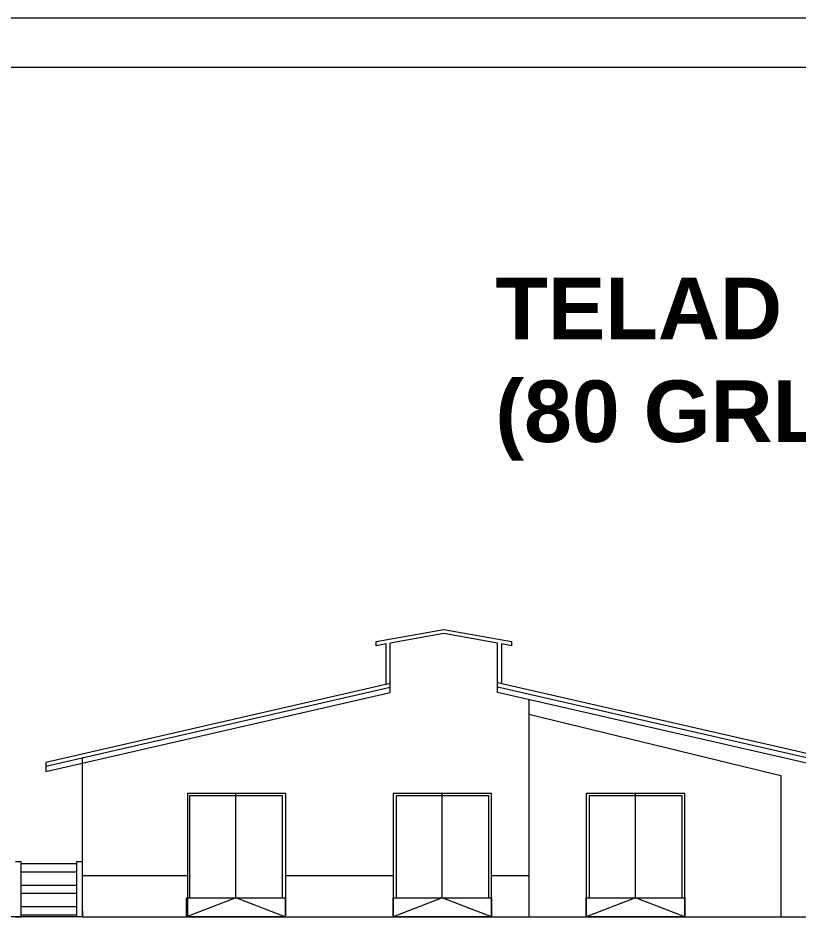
# Model space of a CAD drawing. Header units: millimetres. Extents: x 73 to 57768, y -40361 to 10065.
# Drawn here: x 31847 to 33748, y 7836 to 10065 of the extents above; entities that cross this region are included whole.
import ezdxf

# ---------------------------------------------------------------- set-up
doc = ezdxf.new("R2010")
doc.units = ezdxf.units.MM
doc.layers.add('okvir', color=120, linetype='Continuous', lineweight=13)
doc.layers.add('pogled', color=7, linetype='Continuous', lineweight=5, true_color=0x8db1c3)
doc.layers.add('TEXT', color=7, linetype='Continuous')

msp = doc.modelspace()

# ---------------------------------------------------------------- linework, layer by layer
at = {"layer": 'okvir'}
for points in [[(28073.426, 10064.707), (28073.426, 64.707), (42073.426, 64.707), (42073.426, 10064.707)], [(28495.734, 9944.707), (28495.734, 184.707), (41953.426, 184.707), (41953.426, 9944.707)]]:
    msp.add_lwpolyline(points, close=True, dxfattribs=at)
at = {"layer": 'pogled'}
for p, q in [((32718.519, 8547.48), (32883.519, 8577.121)), ((32883.519, 8566.927), (32752.84, 8543.452)), ((32883.519, 8577.121), (33048.519, 8547.48)), ((33014.199, 8543.452), (32883.519, 8566.927)), ((32718.519, 8537.286), (32718.519, 8547.48)), ((32742.84, 8541.655), (32718.519, 8537.286)), ((32742.84, 8444.034), (32742.84, 8541.655)), ((32752.84, 8423.377), (32752.84, 8543.452)), ((33048.519, 8537.286), (33024.199, 8541.655)), ((33024.199, 8541.655), (33024.199, 8444.727)), ((33048.519, 8547.48), (33048.519, 8537.286)), ((31913.878, 8254.29), (32752.84, 8446.323)), ((33014.199, 8449.898), (33014.199, 8447.016)), ((33844.414, 8256.985), (33014.199, 8447.016)), ((31913.878, 8244.213), (32752.84, 8436.757)), ((31913.878, 8230.833), (32752.84, 8423.377)), ((33014.199, 8438.424), (33014.199, 8436.757)), ((33844.414, 8246.727), (33014.199, 8436.757)), ((33844.414, 8233.347), (33014.199, 8423.377)), ((32377.081, 7923.758), (32377.081, 8177.687)), ((32879.722, 7923.758), (32879.722, 8177.687)), ((33350.349, 7923.758), (33350.349, 8177.687)), ((32003.692, 7892.283), (32003.692, 7877.283)), ((32003.692, 7877.283), (33764.855, 7877.283)), ((32003.692, 7877.283), (32003.692, 7877.283))]:
    msp.add_line(p, q, dxfattribs=at)
at = {"layer": 'pogled', "ltscale": 5}
for points in [[(33014.199, 8423.377), (33014.199, 8543.452)], [(33090.161, 8406.686), (33090.161, 7877.283)], [(33090.161, 8370.951), (33703.909, 8221.57), (33703.909, 7877.283)], [(31913.878, 8254.29), (31913.878, 8230.833)], [(32003.692, 7877.283), (32003.692, 8264.826)], [(32490.85, 7923.667), (32490.85, 8171.814), (32264.406, 8171.814), (32264.406, 7923.689)], [(32993.492, 7923.667), (32993.492, 8171.814), (32767.048, 8171.814), (32767.048, 7923.689)], [(33464.119, 7923.667), (33464.119, 8171.814), (33237.674, 8171.814), (33237.674, 7923.689)], [(32259.006, 7977.283), (32003.692, 7977.283)], [(32759.722, 7977.283), (32499.006, 7977.283)], [(33090.161, 7977.283), (32999.722, 7977.283)], [(32497.081, 7877.283), (32377.081, 7923.758), (32257.081, 7877.283)], [(32999.722, 7877.283), (32879.722, 7923.758), (32759.722, 7877.283)], [(33470.349, 7877.283), (33350.349, 7923.758), (33230.349, 7877.283)], [(32003.692, 7877.283), (31443.692, 7877.283), (31196.435, 7877.283)]]:
    msp.add_lwpolyline(points, dxfattribs=at)
at = {"layer": 'pogled'}
for points in [[(32499.006, 8177.687), (32259.006, 8177.687), (32259.006, 7877.283), (32499.006, 7877.283)], [(32999.722, 8177.687), (32759.722, 8177.687), (32759.722, 7877.283), (32999.722, 7877.283)], [(33470.349, 8177.687), (33230.349, 8177.687), (33230.349, 7877.283), (33470.349, 7877.283)]]:
    msp.add_lwpolyline(points, close=True, dxfattribs=at)
for points in [[(31840.178, 8012.283), (31854.178, 8012.283)], [(31854.178, 7877.283), (31854.178, 8012.283)], [(31854.178, 8007.283), (31989.692, 8007.283)], [(31989.692, 7877.283), (31989.692, 8012.283)], [(31989.692, 8012.283), (32003.692, 8012.283)], [(31989.692, 7877.283), (31989.692, 8012.283)], [(31989.692, 8012.283), (32003.692, 8012.283)], [(32003.692, 8012.283), (32003.692, 8012.283)], [(31854.178, 7987.283), (31989.692, 7987.283)], [(31854.178, 7954.783), (31989.692, 7954.783)], [(31854.178, 7934.783), (31989.692, 7934.783)], [(31854.178, 7902.283), (31989.692, 7902.283)], [(31840.178, 7877.283), (31854.178, 7877.283)], [(31854.178, 7882.283), (31989.692, 7882.283)]]:
    msp.add_lwpolyline(points, dxfattribs=at)
at = {"layer": 'pogled', "ltscale": 5}
for points in [[(32497.081, 7877.283), (32257.081, 7877.283), (32257.081, 7923.758), (32497.081, 7923.758)], [(32999.722, 7877.283), (32759.722, 7877.283), (32759.722, 7923.758), (32999.722, 7923.758)], [(33470.349, 7877.283), (33230.349, 7877.283), (33230.349, 7923.758), (33470.349, 7923.758)]]:
    msp.add_lwpolyline(points, close=True, dxfattribs=at)

# ---------------------------------------------------------------- texts
at = {"layer": 'TEXT', "insert": (33009.028, 9433.235), "char_height": 150, "width": 11982.7169, "attachment_point": 1}
msp.add_mtext('{\\fSwis721 Ex BT|b1|i0|c0|p34;TELAD 6-12mj \\P(80 GRLA ) M 1:200}', dxfattribs=at)

doc.saveas('drawing.dxf')
